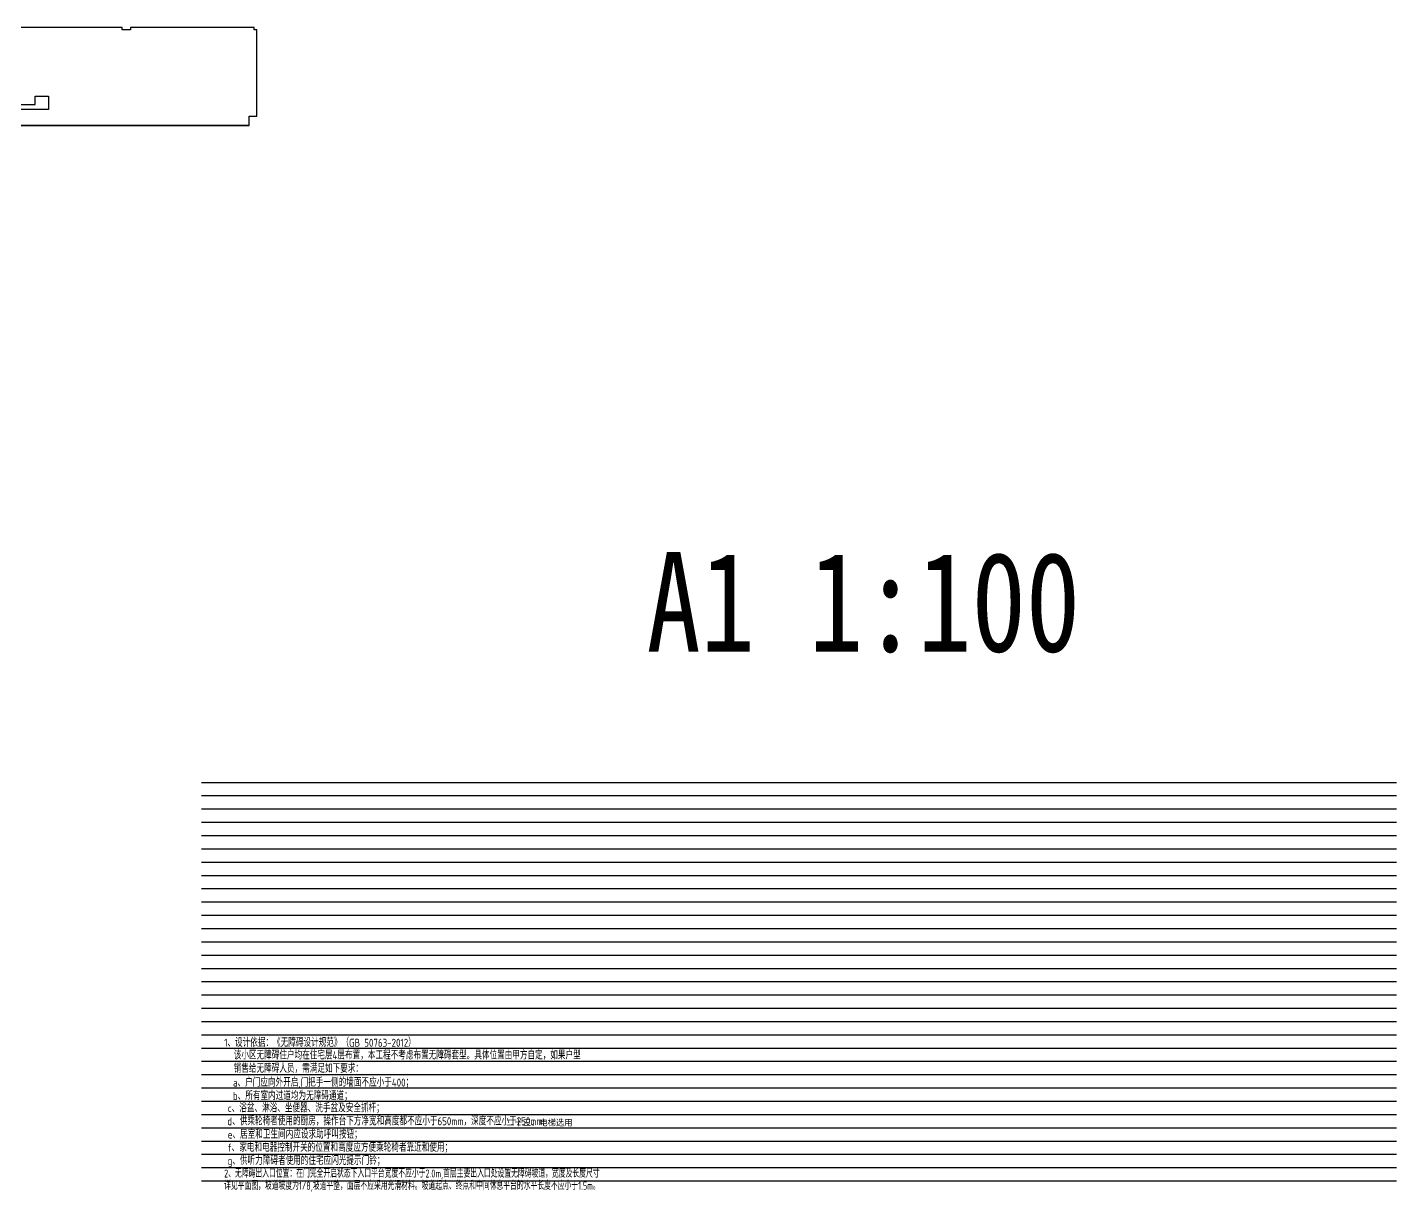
# Paper-space layout 'Layout1' of a CAD drawing. Extents: x 52 to 242751, y 71 to 90516.
# Drawn here: x 160252 to 242751, y 71 to 70188 of the extents above; entities that cross this region are included whole.
import ezdxf

# ---------------------------------------------------------------- set-up
doc = ezdxf.new("R2010")
doc.units = 0
doc.header["$LTSCALE"] = 10
doc.header["$MEASUREMENT"] = 0
doc.layers.get('0').update_dxf_attribs({"linetype": 'CONTINUOUS'})
for name, color, linetype in [('A-ANNO-TABS', 7, 'CONTINUOUS'), ('A-ANNO-TEXT', 7, 'CONTINUOUS'), ('PUB_TEXT', 7, 'CONTINUOUS')]:
    doc.layers.add(name, color=color, linetype=linetype)
doc.styles.add('-黑体', font='simhei.ttf', dxfattribs={"width": 0.8})
doc.styles.add('A-单线字', font='GBENOR', dxfattribs={"bigfont": 'GBCBIG'})
doc.styles.add('A-黑体', font='simhei.ttf', dxfattribs={"width": 0.85})

psp = doc.layouts.get("Layout1")

# ---------------------------------------------------------------- linework, layer by layer
psp.add_lwpolyline([(158569, 64288), (173619, 64288), (173619, 64838), (174069, 64838), (174069, 70038), (173919, 70038), (173919, 70188), (166469, 70188), (166469, 70038), (165969, 70038), (165969, 70188), (158819, 70188), (158819, 70038), (158569, 70037), (158569, 66037), (159119, 66037), (159119, 65537), (160719, 65537), (160719, 66037), (161519, 66037), (161519, 65238), (158569, 65237), (158569, 64288), (173619, 64288)], close=True)
at = {"layer": 'A-ANNO-TABS', "color": 8}
for points in [[(170752, 24718), (242751, 24718)], [(170752, 23918), (242751, 23918)], [(170752, 23118), (242751, 23118)], [(170752, 22318), (242751, 22318)], [(170752, 21518), (242751, 21518)], [(170752, 20718), (242751, 20718)], [(170752, 19918), (242751, 19918)], [(170752, 19118), (242751, 19118)], [(170752, 18318), (242751, 18318)], [(170752, 17518), (242751, 17518)], [(170752, 16718), (242751, 16718)], [(170752, 15918), (242751, 15918)], [(170752, 15118), (242751, 15118)], [(170752, 14318), (242751, 14318)], [(170752, 13518), (242751, 13518)], [(170752, 12718), (242751, 12718)], [(170752, 11918), (242751, 11918)], [(170752, 11118), (242751, 11118)], [(170752, 10318), (242751, 10318)], [(170752, 9518), (242751, 9518)], [(170752, 8718), (242751, 8718)], [(170752, 7918), (242751, 7918)], [(170752, 7118), (242751, 7118)], [(170752, 6318), (242751, 6318)], [(170752, 5518), (242751, 5518)], [(170752, 4718), (242751, 4718)], [(170752, 3918), (242751, 3918)], [(170752, 3118), (242751, 3118)], [(170752, 2318), (242751, 2318)], [(170752, 1518), (242751, 1518)], [(170752, 718), (242751, 718)]]:
    psp.add_lwpolyline(points, dxfattribs=at)

# ---------------------------------------------------------------- texts
at = {"layer": 'A-ANNO-TEXT', "style": 'A-单线字', "width": 0.95}
psp.add_text('1、设计依据：《无障碍设计规范》（GB 50763-2012）', height=482.27, dxfattribs=at).set_placement((172110, 8794))
at = {"layer": 'A-ANNO-TEXT', "color": 6, "style": 'A-单线字', "width": 0.95}
psp.add_text('该小区无障碍住户均在住宅层4层布置，本工程不考虑布置无障碍套型。具体位置由甲方自定，如果户型', height=482.27, rotation=359.99977, dxfattribs=at).set_placement((172683, 8036))
at = {"layer": 'A-ANNO-TEXT', "width": 0.95}
for s, height, style, p in [('销售给无障碍人员，需满足如下要求：', 482.27, 'A-单线字', (172683, 7236)), ('a、户门应向外开启,门把手一侧的墙面不应小于400；', 482.27, 'A-单线字', (172639, 6395)), ('b、所有室内过道均为无障碍通道；', 482.27, 'A-单线字', (172634, 5590)), ('c、浴盆、淋浴、坐便器、洗手盆及安全抓杆；', 482.27, 'A-单线字', (172330, 4855)), ('d、供乘轮椅者使用的厨房，操作台下方净宽和高度都不应小于650mm，深度不应小于250mm;', 482.27, 'A-单线字', (172303, 4068)), ('二十三、电梯选用', 375.5, 'A-黑体', (189101, 4044)), ('e、居室和卫生间内应设求助呼叫按钮；', 482.27, 'A-单线字', (172324, 3267)), ('f、家电和电器控制开关的位置和高度应方便乘轮椅者靠近和使用；', 482.27, 'A-单线字', (172309, 2475)), ('g、供听力障碍者使用的住宅应闪光提示门钤；', 482.27, 'A-单线字', (172313, 1685))]:
    psp.add_text(s, height=height, rotation=359.99977, dxfattribs=dict(at, style=style)).set_placement(p)
at = {"layer": 'A-ANNO-TEXT', "color": 6, "style": 'A-单线字', "width": 0.85}
for s, p in [('2、无障碍出入口位置：在门完全开启状态下入口平台宽度不应小于2.0m,首层主要出入口处设置无障碍坡道，宽度及长度尺寸', (172104, 920)), ('详见平面图，坡道坡度为1/8,坡道平整，面层不应采用光滑材料。坡道起点、终点和中间休息平台的水平长度不应小于1.5m。', (172104, 184))]:
    psp.add_text(s, height=482.27, dxfattribs=at).set_placement(p)
at = {"layer": 'PUB_TEXT', "style": '-黑体', "width": 0.8}
psp.add_text('A1 1:100', height=6000, dxfattribs=at).set_placement((197556, 32591))

doc.saveas('drawing.dxf')
